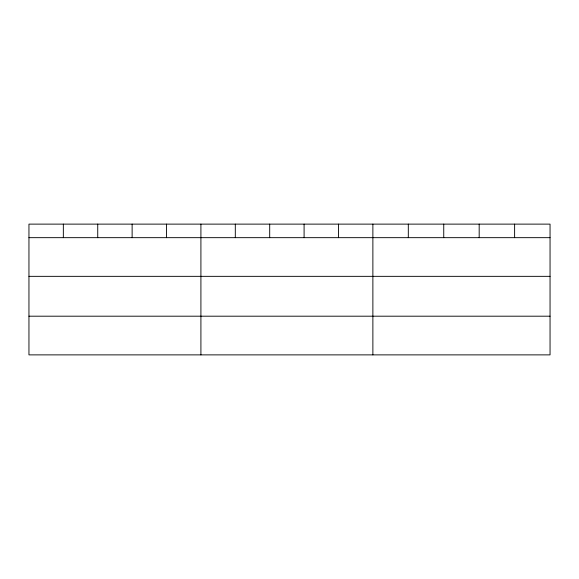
<?xml version="1.0" encoding="UTF-8"?>
<svg xmlns="http://www.w3.org/2000/svg" width="579" height="579" viewBox="0 0 579 579"><rect width="100%" height="100%" fill="white"/><g stroke="black" fill="none" stroke-linecap="round" stroke-linejoin="round"><path stroke-width="0.87" d="M550.05 276.342L550.05 224.124L28.95 224.124L28.95 354.876L550.05 354.876L550.05 276.342L28.95 276.342M28.95 237.665L550.05 237.665M28.95 316.192L550.05 316.192M514.615 224.124L514.615 237.665M479.18 224.124L479.18 237.665M443.746 224.124L443.746 237.665M408.311 224.124L408.311 237.665M372.876 224.124L372.876 354.876M338.483 224.124L338.483 237.665M304.091 224.124L304.091 237.665M269.698 224.124L269.698 237.665M235.306 224.124L235.306 237.665M200.913 224.124L200.913 354.876M166.52 224.124L166.52 237.665M132.128 224.124L132.128 237.665M97.735 224.124L97.735 237.665M63.343 224.124L63.343 237.665"/></g></svg>
